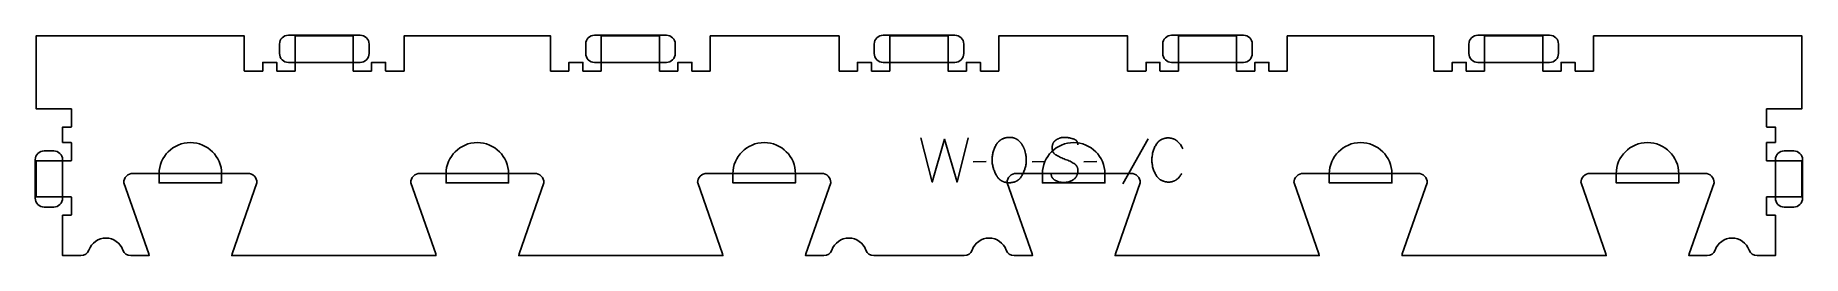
# Model space of a CAD drawing. Extents: x -600 to 600, y -80 to 70.
import ezdxf

# ---------------------------------------------------------------- set-up
doc = ezdxf.new("R2010")
doc.units = 0
for name, color, linetype in [('1_ANYTOOL_1MMDEEP_LABELS_S', 2, 'CONTINUOUS'), ('4_ANYTOOL_CUTTHROUGH_OUTSI', 5, 'CONTINUOUS'), ('5_ANYTOOL_HALF_MILL_9MM_IN', 3, 'CONTINUOUS')]:
    doc.layers.add(name, color=color, linetype=linetype)

msp = doc.modelspace()

# ---------------------------------------------------------------- linework, layer by layer
at = {"layer": '1_ANYTOOL_1MMDEEP_LABELS_S'}
for p, q in [((155.6, -0.5), (138.4, -31.2)), ((45.6, -16.1), (36.9, -16.2)), ((85.7, -16.1), (76.9, -16.2)), ((120.7, -16.1), (111.9, -16.2))]:
    msp.add_line(p, q, dxfattribs=at)
for points in [[(1.3, 0), (9, -30), (17.4, -0.9), (25.9, -30), (33.4, 0)], [(107.9, -4.6), (107.9, -4.4), (107.9, -4.3), (107.9, -4.2), (107.9, -4.1), (107.9, -4), (107.9, -3.9), (107.9, -3.9), (107.8, -3.8), (107.8, -3.7), (107.8, -3.6), (107.8, -3.5), (107.8, -3.4), (107.8, -3.4), (107.7, -3.3), (107.7, -3.2), (107.7, -3.1), (107.7, -3), (107.6, -3), (107.6, -2.9), (107.6, -2.8), (107.5, -2.7), (107.5, -2.7), (107.5, -2.6), (107.4, -2.5), (107.4, -2.5), (107.3, -2.4), (107.3, -2.3), (107.2, -2.3), (107.2, -2.2), (107.1, -2.1), (107.1, -2.1), (107, -2), (107, -1.9), (106.9, -1.9), (106.9, -1.8), (106.8, -1.8), (106.8, -1.7), (106.7, -1.7), (106.6, -1.6), (106.6, -1.5), (106.5, -1.5), (106.4, -1.4), (106.4, -1.4), (106.3, -1.3), (106.2, -1.3), (106.1, -1.2), (106.1, -1.2), (106, -1.2), (105.9, -1.1), (105.8, -1.1), (105.7, -1), (105.6, -0.9), (105.4, -0.9), (105.2, -0.8), (105, -0.7), (104.8, -0.7), (104.6, -0.6), (103.8, -0.4), (103, -0.2), (102.2, 0), (101.5, 0.1), (101.1, 0.2), (100.7, 0.2), (100.3, 0.3), (100, 0.3), (99.6, 0.3), (99.2, 0.3), (98.9, 0.3), (98.5, 0.3), (98.3, 0.3), (98.1, 0.3), (97.9, 0.3), (97.8, 0.3), (97.6, 0.3), (97.4, 0.3), (97.2, 0.3), (97, 0.2), (96.8, 0.2), (96.6, 0.2), (96.5, 0.1), (96.3, 0.1), (96.1, 0), (95.9, 0), (95.7, -0.1), (95.6, -0.1), (95.4, -0.2), (95.2, -0.2), (95, -0.3), (94.9, -0.4), (94.7, -0.5), (94.5, -0.5), (94.4, -0.6), (94.2, -0.7), (94, -0.8), (93.9, -0.9), (93.7, -1), (93.5, -1.1), (93.4, -1.2), (93.2, -1.3), (93.1, -1.4), (92.9, -1.5), (92.8, -1.6), (92.6, -1.7), (92.5, -1.9), (92.3, -2), (92.2, -2.1), (92.1, -2.2), (91.9, -2.4), (91.8, -2.5), (91.7, -2.6), (91.6, -2.8), (91.5, -2.9), (91.4, -3.1), (91.3, -3.2), (91.2, -3.4), (91.1, -3.5), (91, -3.7), (91, -3.9), (90.9, -4), (90.8, -4.2), (90.8, -4.4), (90.7, -4.5), (90.7, -4.7), (90.6, -4.9), (90.6, -5.1), (90.5, -5.3), (90.5, -5.5), (90.5, -5.7), (90.5, -5.9), (90.5, -6.1), (90.4, -6.3), (90.4, -6.5), (90.4, -6.7), (90.4, -6.9), (90.4, -7.1), (90.5, -7.3), (90.5, -7.5), (90.5, -7.7), (90.5, -7.9), (90.6, -8.1), (90.6, -8.3), (90.7, -8.5), (90.7, -8.7), (90.8, -8.8), (90.8, -9), (90.9, -9.1), (90.9, -9.2), (90.9, -9.3), (91, -9.4), (91, -9.4), (91, -9.5), (91.1, -9.6), (91.1, -9.7), (91.2, -9.8), (91.2, -9.8), (91.3, -9.9), (91.3, -10), (91.4, -10.1), (91.4, -10.1), (91.5, -10.2), (91.5, -10.3), (91.6, -10.4), (91.6, -10.4), (91.7, -10.5), (91.8, -10.6), (91.8, -10.6), (91.9, -10.7), (92, -10.8), (92, -10.8), (92.2, -11), (92.3, -11.1), (92.4, -11.2), (92.6, -11.3), (92.8, -11.4), (92.9, -11.5), (93.1, -11.6), (93.3, -11.7), (94, -12.1), (94.7, -12.5), (95.5, -12.9), (96.2, -13.2), (97, -13.6), (97.8, -13.9), (98.6, -14.3), (99.4, -14.6), (100.3, -14.9), (101.1, -15.2), (101.8, -15.5), (102.6, -15.9), (103.4, -16.3), (104.1, -16.7), (104.8, -17.1), (105.5, -17.5), (105.6, -17.6), (105.8, -17.7), (106, -17.8), (106, -17.9), (106.1, -17.9), (106.2, -18), (106.2, -18.1), (106.3, -18.1), (106.4, -18.2), (106.4, -18.3), (106.5, -18.3), (106.6, -18.4), (106.6, -18.5), (106.7, -18.5), (106.8, -18.6), (106.8, -18.7), (106.9, -18.8), (106.9, -18.8), (107, -18.9), (107, -19), (107.1, -19.1), (107.1, -19.1), (107.2, -19.2), (107.2, -19.3), (107.3, -19.4), (107.3, -19.5), (107.3, -19.5), (107.4, -19.6), (107.4, -19.7), (107.5, -19.8), (107.5, -19.9), (107.5, -20), (107.6, -20.1), (107.6, -20.1), (107.6, -20.2), (107.6, -20.3), (107.7, -20.4), (107.7, -20.6), (107.8, -20.8), (107.8, -21), (107.8, -21.2), (107.9, -21.4), (107.9, -21.6), (107.9, -21.8), (107.9, -22), (107.9, -22.2), (107.9, -22.5), (107.9, -22.7), (107.9, -22.9), (107.9, -23.2), (107.8, -23.4), (107.8, -23.6), (107.8, -23.8), (107.7, -24), (107.7, -24.3), (107.6, -24.5), (107.6, -24.7), (107.5, -24.9), (107.4, -25.1), (107.4, -25.3), (107.3, -25.5), (107.2, -25.6), (107.1, -25.8), (107, -26), (106.9, -26.2), (106.8, -26.4), (106.7, -26.5), (106.6, -26.7), (106.5, -26.9), (106.4, -27), (106.2, -27.2), (106.1, -27.3), (106, -27.5), (105.8, -27.6), (105.7, -27.7), (105.5, -27.9), (105.4, -28), (105.2, -28.1), (105, -28.3), (104.9, -28.4), (104.7, -28.5), (104.3, -28.7), (104, -28.9), (103.6, -29.1), (103.2, -29.3), (102.9, -29.5), (102.5, -29.6), (102.1, -29.7), (101.9, -29.8), (101.7, -29.9), (101.5, -29.9), (101.3, -30), (101.1, -30), (100.9, -30.1), (100.7, -30.1), (100.5, -30.1), (100.1, -30.2), (99.7, -30.3), (99.3, -30.3), (98.9, -30.3), (98.5, -30.3), (98.1, -30.3), (97.7, -30.3), (97.3, -30.3), (96.9, -30.3), (96.5, -30.2), (96.1, -30.1), (95.7, -30.1), (95.3, -30), (94.9, -29.9), (94.6, -29.8), (94.2, -29.6), (93.8, -29.5), (93.5, -29.3), (93.1, -29.2), (92.8, -29), (92.4, -28.8), (92.3, -28.7), (92.1, -28.6), (92, -28.5), (91.8, -28.4), (91.7, -28.3), (91.5, -28.2), (91.4, -28), (91.2, -27.9), (91.1, -27.8), (91, -27.7), (90.9, -27.5), (90.8, -27.4), (90.7, -27.3), (90.7, -27.3), (90.6, -27.2), (90.6, -27.1), (90.5, -27.1), (90.5, -27), (90.4, -26.9), (90.4, -26.8), (90.3, -26.8), (90.3, -26.7), (90.3, -26.6), (90.2, -26.5), (90.2, -26.5), (90.2, -26.4), (90.1, -26.3), (90.1, -26.2), (90.1, -26.2), (90, -26.1), (90, -26), (90, -25.9), (89.9, -25.7), (89.9, -25.6), (89.8, -25.4), (89.8, -25.2), (89.8, -25.1), (89.7, -24.9), (89.7, -24.7), (89.7, -24.5), (89.7, -24.3), (89.7, -24.1)]]:
    msp.add_lwpolyline(points, dxfattribs=at)
msp.add_lwpolyline([(61.7, 0.3), (62.1, 0.3), (62.5, 0.3), (62.8, 0.3), (63, 0.3), (63.2, 0.2), (63.3, 0.2), (63.5, 0.2), (63.7, 0.2), (63.8, 0.1), (64, 0.1), (64.2, 0.1), (64.3, 0), (64.5, 0), (64.6, -0.1), (64.8, -0.1), (65, -0.2), (65.1, -0.2), (65.3, -0.3), (65.4, -0.4), (65.6, -0.4), (65.7, -0.5), (65.9, -0.6), (66, -0.6), (66.1, -0.7), (66.3, -0.8), (66.4, -0.9), (66.5, -1), (66.7, -1.1), (67.1, -1.3), (67.3, -1.5), (67.6, -1.7), (67.8, -1.9), (68.1, -2.1), (68.3, -2.4), (68.5, -2.6), (68.7, -2.8), (68.9, -3.1), (69.1, -3.3), (69.3, -3.5), (69.5, -3.8), (69.7, -4.1), (69.9, -4.3), (70.1, -4.6), (70.4, -5.2), (70.6, -5.5), (70.7, -5.8), (70.9, -6.1), (71, -6.4), (71.2, -6.7), (71.3, -7), (71.4, -7.3), (71.5, -7.6), (71.7, -7.9), (71.8, -8.2), (71.9, -8.6), (72, -8.9), (72.1, -9.2), (72.1, -9.6), (72.4, -10.6), (72.5, -11.3), (72.6, -11.9), (72.7, -12.6), (72.8, -13.2), (72.8, -13.9), (72.8, -14.5), (72.9, -15.2), (72.8, -15.8), (72.8, -16.4), (72.8, -17.1), (72.7, -17.7), (72.6, -18.4), (72.5, -19), (72.3, -19.6), (72.2, -20.3), (72, -20.9), (71.8, -21.5), (71.5, -22.2), (71.3, -22.8), (71, -23.5), (70.7, -24.1), (70.4, -24.7), (70.1, -25.4), (69.9, -25.7), (69.7, -26), (69.5, -26.3), (69.3, -26.6), (69.1, -26.8), (68.9, -27.1), (68.7, -27.4), (68.5, -27.6), (68.4, -27.7), (68.3, -27.8), (68.2, -28), (68, -28.1), (67.9, -28.2), (67.8, -28.3), (67.7, -28.4), (67.6, -28.5), (67.4, -28.6), (67.3, -28.7), (67.2, -28.8), (67.1, -28.9), (66.9, -28.9), (66.8, -29), (66.7, -29.1), (66.5, -29.2), (66.4, -29.3), (66.2, -29.4), (66.1, -29.4), (66, -29.5), (65.8, -29.6), (65.7, -29.6), (65.5, -29.7), (65.4, -29.8), (65.2, -29.8), (65.1, -29.9), (64.9, -29.9), (64.8, -30), (64.5, -30.1), (64.1, -30.2), (63.8, -30.2), (63.5, -30.3), (63.2, -30.3), (62.8, -30.4), (62.5, -30.4), (62.1, -30.5), (61.7, -30.5), (61.4, -30.5), (61, -30.5), (60.6, -30.5), (60.2, -30.4), (59.9, -30.4), (59.5, -30.3), (59.2, -30.3), (58.8, -30.2), (58.5, -30.1), (58.2, -30.1), (57.8, -30), (57.7, -29.9), (57.5, -29.9), (57.4, -29.8), (57.2, -29.7), (57.1, -29.7), (56.9, -29.6), (56.8, -29.5), (56.6, -29.5), (56.5, -29.4), (56.3, -29.3), (56.2, -29.3), (56, -29.2), (55.9, -29.1), (55.8, -29), (55.6, -28.9), (55.5, -28.8), (55.4, -28.7), (55.2, -28.6), (55.1, -28.5), (55, -28.4), (54.9, -28.3), (54.7, -28.2), (54.6, -28.1), (54.5, -28), (54.4, -27.9), (54.2, -27.8), (54.1, -27.7), (54, -27.6), (53.9, -27.4), (53.8, -27.3), (53.6, -27), (53.4, -26.8), (53.2, -26.5), (53, -26.2), (52.8, -25.9), (52.6, -25.6), (52.4, -25.3), (52.1, -24.6), (51.8, -24), (51.5, -23.3), (51.2, -22.7), (51, -22), (50.7, -21.4), (50.5, -20.7), (50.4, -20.1), (50.2, -19.4), (50.1, -18.8), (49.9, -18.1), (49.8, -17.5), (49.8, -16.8), (49.7, -16.2), (49.7, -15.5), (49.7, -14.9), (49.7, -14.2), (49.7, -13.5), (49.8, -12.8), (49.9, -12.1), (50, -11.5), (50.1, -10.8), (50.2, -10.1), (50.4, -9.5), (50.6, -8.8), (50.8, -8.2), (51, -7.6), (51.3, -6.9), (51.6, -6.3), (51.9, -5.7), (52.2, -5.1), (52.5, -4.5), (52.7, -4.2), (52.9, -3.9), (53.1, -3.6), (53.3, -3.4), (53.5, -3.1), (53.8, -2.9), (54, -2.6), (54.2, -2.4), (54.3, -2.3), (54.4, -2.2), (54.6, -2.1), (54.7, -1.9), (54.8, -1.8), (54.9, -1.7), (55.1, -1.6), (55.2, -1.5), (55.3, -1.5), (55.5, -1.4), (55.6, -1.3), (55.7, -1.2), (55.9, -1.1), (56, -1), (56.2, -0.9), (56.3, -0.9), (56.4, -0.8), (56.6, -0.7), (56.9, -0.6), (57.2, -0.5), (57.5, -0.3), (57.8, -0.2), (58.1, -0.1), (58.5, 0), (58.8, 0), (59.1, 0.1), (59.5, 0.2), (59.8, 0.2), (60.2, 0.3), (60.6, 0.3), (60.9, 0.3), (61.3, 0.3)], close=True, dxfattribs=at)
msp.add_lwpolyline([(179.2, -7.5, 0.131103), (175.4, -2.1), (175.3, -2), (175.1, -1.9), (174.9, -1.8), (174.8, -1.6), (174.6, -1.5), (174.4, -1.4), (174.3, -1.3), (174.1, -1.2), (173.9, -1.1), (173.8, -1), (173.6, -0.9), (173.4, -0.8), (173.2, -0.8), (173, -0.7), (172.8, -0.6), (172.6, -0.5), (172.5, -0.5), (172.3, -0.4), (172.1, -0.4), (171.9, -0.3), (171.7, -0.3), (171.5, -0.2), (171.3, -0.2), (171.1, -0.1), (170.9, -0.1), (170.6, -0.1), (170.4, -0.1), (170.2, 0), (170, 0), (169.8, 0), (169.6, 0), (169.3, 0), (169, 0), (168.6, 0), (168.3, 0), (168, -0.1), (167.7, -0.1), (167.4, -0.2), (167, -0.2), (166.7, -0.3), (166.4, -0.4), (166.1, -0.5), (165.8, -0.6), (165.6, -0.7), (165.3, -0.8), (165.1, -0.8), (165, -0.9), (164.9, -1), (164.7, -1), (164.6, -1.1), (164.5, -1.2), (164.3, -1.3), (164.2, -1.3), (164.1, -1.4), (164, -1.5), (163.8, -1.6), (163.7, -1.7), (163.5, -1.8), (163.2, -2), (163, -2.2), (162.8, -2.4), (162.6, -2.7), (162.3, -2.9), (162.1, -3.1), (161.9, -3.4), (161.7, -3.6), (161.5, -3.9), (161.3, -4.1), (161.2, -4.4), (161, -4.7), (160.6, -5.3), (160.3, -5.9), (160, -6.5), (159.8, -7.1), (159.5, -7.7), (159.3, -8.4), (159.1, -9), (158.9, -9.6), (158.7, -10.3), (158.6, -10.9), (158.5, -11.6), (158.4, -12.3), (158.3, -12.9), (158.2, -13.6), (158.2, -14.3), (158.2, -15), (158.2, -15.7), (158.2, -16.4), (158.3, -17.1), (158.4, -17.8), (158.5, -18.4), (158.6, -19.1), (158.7, -19.7), (158.9, -20.4), (159.1, -21), (159.3, -21.7), (159.5, -22.3), (159.8, -22.9), (160.1, -23.5), (160.4, -24.1), (160.7, -24.7), (161, -25.3), (161.2, -25.6), (161.4, -25.9), (161.6, -26.2), (161.8, -26.4), (162, -26.7), (162.2, -26.9), (162.4, -27.1), (162.6, -27.4), (162.9, -27.6), (163.1, -27.8), (163.3, -28), (163.6, -28.2), (163.7, -28.3), (163.8, -28.4), (164, -28.4), (164.1, -28.5), (164.2, -28.6), (164.3, -28.7), (164.5, -28.8), (164.6, -28.8), (164.9, -29), (165.2, -29.1), (165.5, -29.2), (165.7, -29.3), (166, -29.4), (166.3, -29.5), (166.6, -29.6), (167, -29.7), (167.3, -29.8), (167.6, -29.8), (167.9, -29.9), (168.3, -29.9), (168.6, -30), (169, -30), (169.3, -30), (169.7, -30), (170.1, -30), (170.4, -30), (170.6, -30), (170.8, -29.9), (171, -29.9), (171.2, -29.9), (171.3, -29.9), (171.5, -29.8), (171.7, -29.8), (171.9, -29.8), (172, -29.7), (172.2, -29.7), (172.4, -29.6), (172.5, -29.6), (172.7, -29.5), (172.8, -29.5), (173, -29.4), (173.2, -29.4), (173.3, -29.3), (173.5, -29.2), (173.6, -29.2), (173.8, -29.1), (173.9, -29), (174.1, -28.9), (174.2, -28.8), (174.3, -28.8), (174.5, -28.7), (174.6, -28.6), (174.8, -28.5), (174.9, -28.4), (175.2, -28.2), (175.4, -28), (175.7, -27.7), (175.9, -27.5), (176.2, -27.3), (176.4, -27), (176.6, -26.8), (176.9, -26.5), (177.1, -26.2), (177.3, -26), (177.5, -25.7), (177.7, -25.4), (177.9, -25.1), (178.1, -24.8), (178.3, -24.5), (178.5, -24.2)], format="xyb", dxfattribs=at)
at = {"layer": '4_ANYTOOL_CUTTHROUGH_OUTSI'}
msp.add_lwpolyline([(30.7, -80.1), (-30.7, -80.1, -0.317837), (-36.1, -76.3, 0.707107), (-59.2, -76.3, -0.317837), (-64.6, -80.1), (-77, -80.1), (-76.8, -78.8), (-59.9, -30.5), (-59.9, -30.4, 0.414214), (-66.1, -24.1), (-144.1, -24.1, 0.414214), (-150.4, -30.4), (-150.3, -30.5), (-133.4, -78.8), (-133.2, -80.1), (-271.9, -80.1), (-271.7, -78.8), (-254.8, -30.5), (-254.8, -30.4, 0.414214), (-261, -24.1), (-339, -24.1, 0.414214), (-345.3, -30.4), (-345.2, -30.5), (-328.3, -78.8), (-328.1, -80.1), (-466.8, -80.1), (-466.6, -78.8), (-449.7, -30.5), (-449.7, -30.4, 0.414214), (-455.9, -24.1), (-533.9, -24.1, 0.414214), (-540.2, -30.4), (-540.1, -30.5), (-523.2, -78.8), (-523, -80.1), (-535.4, -80.1, -0.317837), (-540.8, -76.3, 0.707107), (-563.9, -76.3, -0.317837), (-569.3, -80.1), (-581.8, -80.1), (-581.8, -52.6), (-576, -52.6, 0.414214), (-575.8, -52.4), (-575.8, -40.4, 0.414214), (-576, -40.1), (-599.8, -40.1), (-599.8, -15.6), (-576, -15.6, 0.414214), (-575.8, -15.4), (-575.8, -3.4, 0.414214), (-576, -3.1), (-581.8, -3.1), (-581.8, 7.4), (-576, 7.4, 0.414214), (-575.8, 7.6), (-575.8, 19.6, 0.414214), (-576, 19.9), (-599.8, 19.9), (-599.8, 69.4), (-458.3, 69.4), (-458.3, 45.6, 0.414214), (-458, 45.4), (-446, 45.4, 0.414214), (-445.8, 45.6), (-445.8, 51.4), (-436.3, 51.4), (-436.3, 45.6, 0.414214), (-436, 45.4), (-424, 45.4, 0.414214), (-423.8, 45.6), (-423.8, 69.4), (-384.3, 69.4), (-384.3, 45.6, 0.414214), (-384, 45.4), (-372, 45.4, 0.414214), (-371.8, 45.6), (-371.8, 51.4), (-362.3, 51.4), (-362.3, 45.6, 0.414214), (-362, 45.4), (-350, 45.4, 0.414214), (-349.8, 45.6), (-349.8, 69.4), (-250.3, 69.4), (-250.3, 45.6, 0.414214), (-250, 45.4), (-238, 45.4, 0.414214), (-237.8, 45.6), (-237.8, 51.4), (-228.3, 51.4), (-228.3, 45.6, 0.414214), (-228, 45.4), (-216, 45.4, 0.414214), (-215.8, 45.6), (-215.8, 69.4), (-176.3, 69.4), (-176.3, 45.6, 0.414214), (-176, 45.4), (-164, 45.4, 0.414214), (-163.8, 45.6), (-163.8, 51.4), (-154.3, 51.4), (-154.3, 45.6, 0.414214), (-154, 45.4), (-142, 45.4, 0.414214), (-141.8, 45.6), (-141.8, 69.4), (-54.3, 69.4), (-54.3, 45.6, 0.414214), (-54, 45.4), (-42, 45.4, 0.414214), (-41.8, 45.6), (-41.8, 51.4), (-32.3, 51.4), (-32.3, 45.6, 0.414214), (-32, 45.4), (-20, 45.4, 0.414214), (-19.8, 45.6), (-19.8, 69.4), (19.7, 69.4), (19.7, 45.6, 0.414214), (20, 45.4), (32, 45.4, 0.414214), (32.2, 45.6), (32.2, 51.4), (41.7, 51.4), (41.7, 45.6, 0.414214), (42, 45.4), (54, 45.4, 0.414214), (54.2, 45.6), (54.2, 69.4), (141.7, 69.4), (141.7, 45.6, 0.414214), (142, 45.4), (154, 45.4, 0.414214), (154.2, 45.6), (154.2, 51.4), (163.7, 51.4), (163.7, 45.6, 0.414214), (164, 45.4), (176, 45.4, 0.414214), (176.2, 45.6), (176.2, 69.4), (215.7, 69.4), (215.7, 45.6, 0.414214), (216, 45.4), (228, 45.4, 0.414214), (228.2, 45.6), (228.2, 51.4), (237.7, 51.4), (237.7, 45.6, 0.414214), (238, 45.4), (250, 45.4, 0.414214), (250.2, 45.6), (250.2, 69.4), (349.7, 69.4), (349.7, 45.6, 0.414214), (350, 45.4), (362, 45.4, 0.414214), (362.2, 45.6), (362.2, 51.4), (371.7, 51.4), (371.7, 45.6, 0.414214), (372, 45.4), (384, 45.4, 0.414214), (384.2, 45.6), (384.2, 69.4), (423.7, 69.4), (423.7, 45.6, 0.414214), (424, 45.4), (436, 45.4, 0.414214), (436.2, 45.6), (436.2, 51.4), (445.7, 51.4), (445.7, 45.6, 0.414214), (446, 45.4), (458, 45.4, 0.414214), (458.2, 45.6), (458.2, 69.4), (599.7, 69.4), (599.7, 19.9), (576, 19.9, 0.414214), (575.7, 19.6), (575.7, 7.6, 0.414214), (576, 7.4), (581.7, 7.4), (581.7, -3.1), (576, -3.1, 0.414214), (575.7, -3.4), (575.7, -15.4, 0.414214), (576, -15.6), (599.7, -15.6), (599.7, -40.1), (576, -40.1, 0.414214), (575.7, -40.4), (575.7, -52.4, 0.414214), (576, -52.6), (581.7, -52.6), (581.7, -80.1), (569.3, -80.1, -0.317837), (563.9, -76.3, 0.707107), (540.8, -76.3, -0.317837), (535.4, -80.1), (523, -80.1), (523.2, -78.8), (540.1, -30.5), (540.1, -30.4, 0.414214), (533.9, -24.1), (455.9, -24.1, 0.414214), (449.6, -30.4), (449.7, -30.5), (466.6, -78.8), (466.8, -80.1), (328.1, -80.1), (328.3, -78.8), (345.2, -30.5), (345.2, -30.4, 0.414214), (339, -24.1), (261, -24.1, 0.414214), (254.7, -30.4), (254.8, -30.5), (271.7, -78.8), (271.9, -80.1), (133.2, -80.1), (133.4, -78.8), (150.3, -30.5), (150.3, -30.4, 0.414214), (144.1, -24.1), (66.1, -24.1, 0.414214), (59.8, -30.4), (59.9, -30.5), (76.8, -78.8), (77, -80.1), (64.6, -80.1, -0.317837), (59.2, -76.3, 0.707107), (36.1, -76.3, -0.317837)], format="xyb", close=True, dxfattribs=at)
at = {"layer": '5_ANYTOOL_HALF_MILL_9MM_IN'}
for points in [[(-428.4, 69.9, 0.414214), (-434.4, 63.9), (-434.4, 57.4, 0.414214), (-428.4, 51.4), (-379.6, 51.4, 0.414214), (-373.6, 57.4), (-373.6, 63.9, 0.414214), (-379.6, 69.9)], [(-220.4, 69.9, 0.414214), (-226.4, 63.9), (-226.4, 57.4, 0.414214), (-220.4, 51.4), (-171.6, 51.4, 0.414214), (-165.6, 57.4), (-165.6, 63.9, 0.414214), (-171.6, 69.9)], [(-24.4, 69.9, 0.414214), (-30.4, 63.9), (-30.4, 57.4, 0.414214), (-24.4, 51.4), (24.4, 51.4, 0.414214), (30.4, 57.4), (30.4, 63.9, 0.414214), (24.4, 69.9)], [(171.6, 69.9, 0.414214), (165.6, 63.9), (165.6, 57.4, 0.414214), (171.6, 51.4), (220.4, 51.4, 0.414214), (226.4, 57.4), (226.4, 63.9, 0.414214), (220.4, 69.9)], [(379.6, 69.9, 0.414214), (373.6, 63.9), (373.6, 57.4, 0.414214), (379.6, 51.4), (428.4, 51.4, 0.414214), (434.4, 57.4), (434.4, 63.9, 0.414214), (428.4, 69.9)], [(-594.3, -8.8, 0.414214), (-600.3, -14.8), (-600.3, -41, 0.414214), (-594.3, -47), (-587.8, -47, 0.414214), (-581.8, -41), (-581.8, -14.8, 0.414214), (-587.8, -8.8)], [(-473.7, -24.4, 1), (-516.2, -24.4), (-516.2, -30.6), (-473.7, -30.6)], [(-278.8, -24.4, 1), (-321.3, -24.4), (-321.3, -30.6), (-278.8, -30.6)], [(-83.9, -24.4, 1), (-126.4, -24.4), (-126.4, -30.6), (-83.9, -30.6)], [(126.3, -24.4, 1), (83.8, -24.4), (83.8, -30.6), (126.3, -30.6)], [(321.2, -24.4, 1), (278.7, -24.4), (278.7, -30.6), (321.2, -30.6)], [(516.1, -24.4, 1), (473.6, -24.4), (473.6, -30.6), (516.1, -30.6)], [(587.7, -8.8, 0.414214), (581.7, -14.8), (581.7, -41, 0.414214), (587.7, -47), (594.2, -47, 0.414214), (600.2, -41), (600.2, -14.8, 0.414214), (594.2, -8.8)]]:
    msp.add_lwpolyline(points, format="xyb", close=True, dxfattribs=at)

doc.saveas('drawing.dxf')
